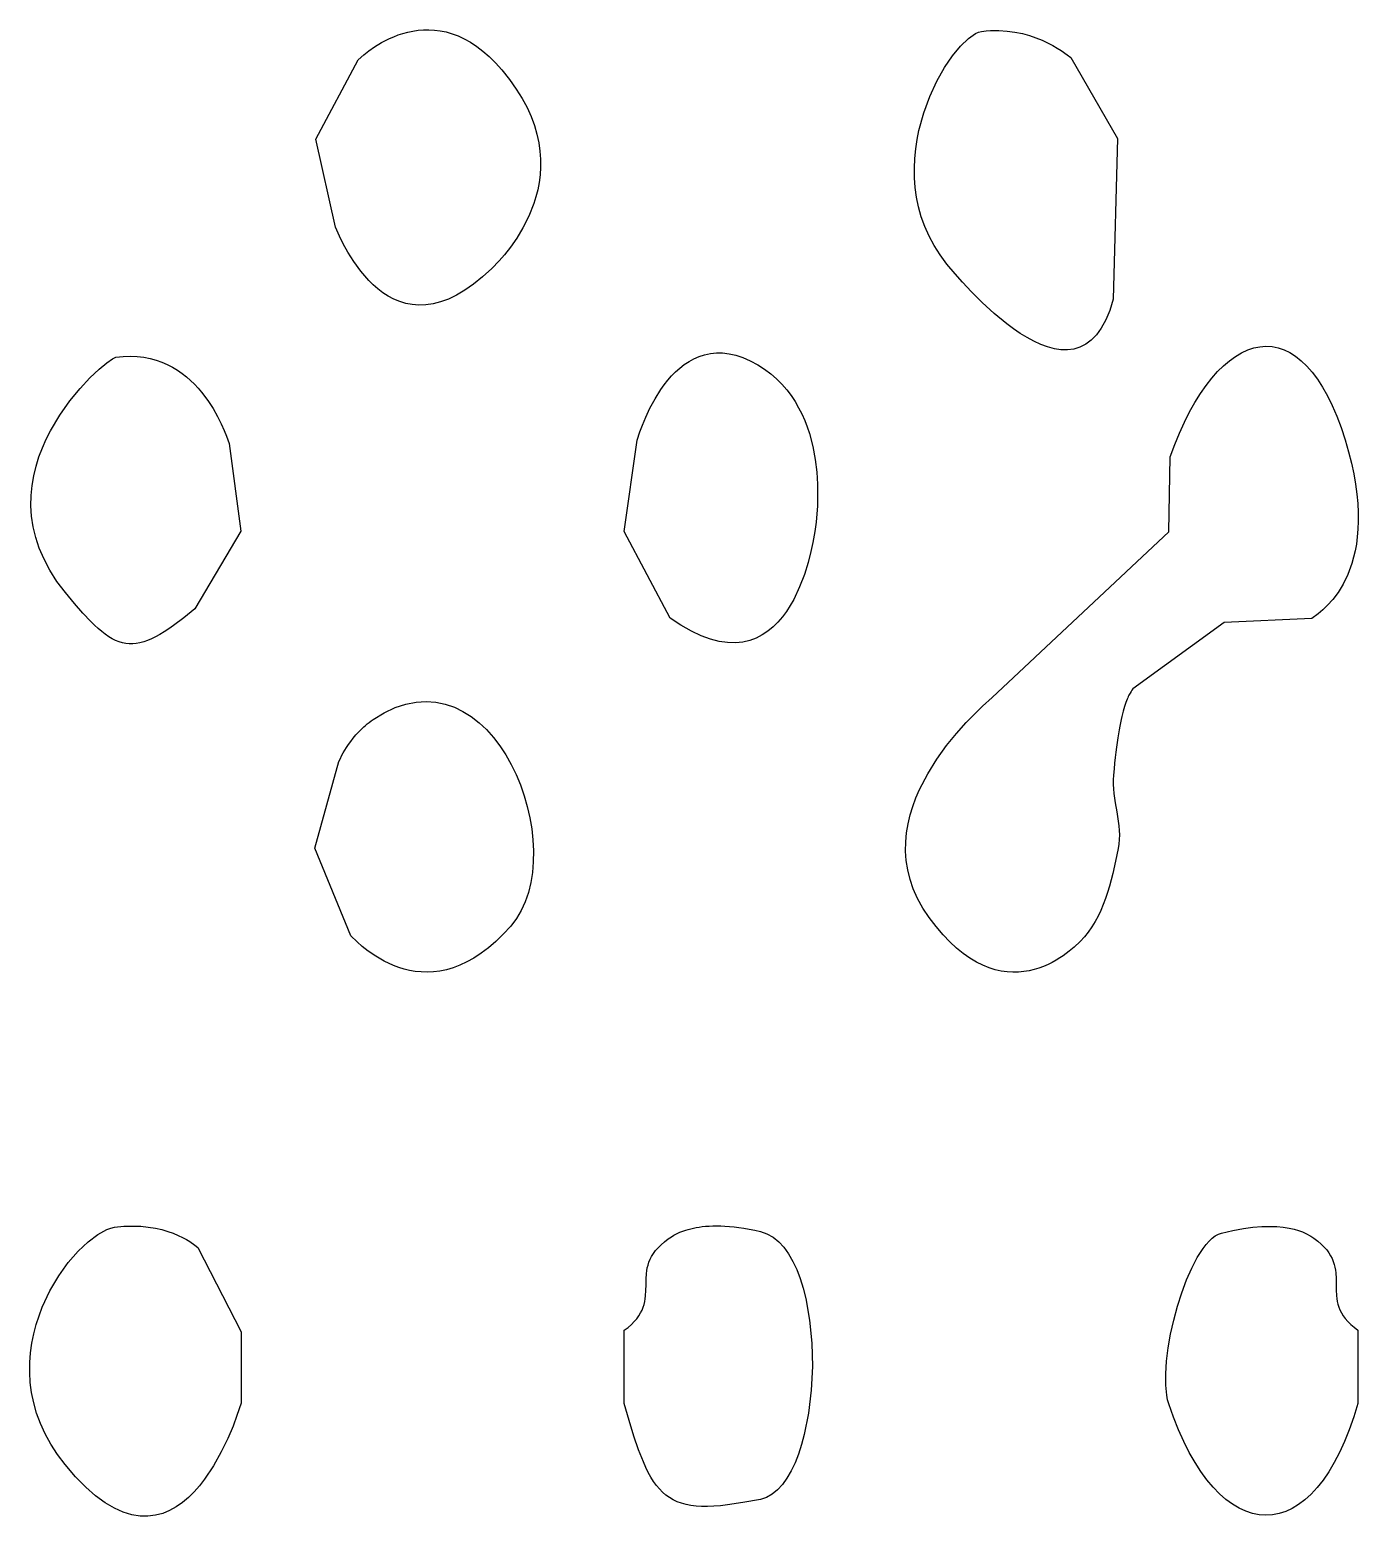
# Model space of a CAD drawing. Header units: millimetres. Extents: x 73 to 173, y -160 to -92.
# Drawn here: x 159.968 to 160.784, y -139.284 to -138.371 of the extents above; entities that cross this region are included whole.
import ezdxf

# ---------------------------------------------------------------- set-up
doc = ezdxf.new("R2010")
doc.units = ezdxf.units.MM
doc.layers.add('F.Silkscreen', color=41, linetype='CONTINUOUS', true_color=0xf2eda1)

msp = doc.modelspace()

# ---------------------------------------------------------------- linework, layer by layer
at = {"layer": 'F.Silkscreen', "linetype": 'CONTINUOUS'}
for p, q in [((160.193942, -138.373803), (160.196818, -138.372856)), ((160.196818, -138.372856), (160.19981, -138.372047)), ((160.19981, -138.372047), (160.20291, -138.371393)), ((160.20291, -138.371393), (160.206102, -138.370912)), ((160.206102, -138.370912), (160.20939, -138.370633)), ((160.20939, -138.370633), (160.212767, -138.370582)), ((160.212767, -138.370582), (160.216221, -138.37077)), ((160.216221, -138.37077), (160.219747, -138.37123)), ((160.219747, -138.37123), (160.223343, -138.37197)), ((160.223343, -138.37197), (160.226996, -138.373033)), ((160.226996, -138.373033), (160.230703, -138.374423)), ((160.5441, -138.375995), (160.548451, -138.372952)), ((160.548451, -138.372952), (160.550423, -138.372051)), ((160.550423, -138.372051), (160.552223, -138.371603)), ((160.552223, -138.371603), (160.554976, -138.371284)), ((160.554976, -138.371284), (160.557679, -138.371094)), ((160.557679, -138.371094), (160.560324, -138.371013)), ((160.560324, -138.371013), (160.562915, -138.371032)), ((160.562915, -138.371032), (160.567948, -138.37137)), ((160.567948, -138.37137), (160.572751, -138.372033)), ((160.572751, -138.372033), (160.57731, -138.372995)), ((160.57731, -138.372995), (160.581611, -138.374186)), ((160.1758, -138.383642), (160.179421, -138.381116)), ((160.179421, -138.381116), (160.183697, -138.37852)), ((160.183697, -138.37852), (160.186052, -138.377248)), ((160.186052, -138.377248), (160.188551, -138.376024)), ((160.188551, -138.376024), (160.191191, -138.374874)), ((160.191191, -138.374874), (160.193942, -138.373803)), ((160.230703, -138.374423), (160.234458, -138.376173)), ((160.234458, -138.376173), (160.238251, -138.378294)), ((160.238251, -138.378294), (160.242082, -138.380802)), ((160.242082, -138.380802), (160.245936, -138.383743)), ((160.534443, -138.386612), (160.539373, -138.380597)), ((160.539373, -138.380597), (160.5441, -138.375995)), ((160.581611, -138.374186), (160.585639, -138.37556)), ((160.585639, -138.37556), (160.589368, -138.377072)), ((160.589368, -138.377072), (160.592796, -138.378653)), ((160.592796, -138.378653), (160.595908, -138.380261)), ((160.595908, -138.380261), (160.598685, -138.381851)), ((160.598685, -138.381851), (160.60112, -138.383363)), ((160.143365, -138.437855), (160.169276, -138.389025)), ((160.169276, -138.389025), (160.172856, -138.385917)), ((160.172856, -138.385917), (160.1758, -138.383642)), ((160.245936, -138.383743), (160.249806, -138.387131)), ((160.249806, -138.387131), (160.253693, -138.390968)), ((160.253693, -138.390968), (160.257591, -138.395302)), ((160.529539, -138.39386), (160.534443, -138.386612)), ((160.60112, -138.383363), (160.604868, -138.385951)), ((160.604868, -138.385951), (160.607047, -138.387615)), ((160.607047, -138.387615), (160.635622, -138.437465)), ((160.257591, -138.395302), (160.262305, -138.40119)), ((160.52481, -138.402234), (160.529539, -138.39386)), ((160.262305, -138.40119), (160.266432, -138.407004)), ((160.266432, -138.407004), (160.269988, -138.412742)), ((160.520485, -138.411561), (160.52481, -138.402234)), ((160.269988, -138.412742), (160.273006, -138.418396)), ((160.273006, -138.418396), (160.275511, -138.423945)), ((160.516741, -138.421707), (160.520485, -138.411561)), ((160.275511, -138.423945), (160.27753, -138.429414)), ((160.513773, -138.43252), (160.516741, -138.421707)), ((160.27753, -138.429414), (160.279093, -138.434774)), ((160.279093, -138.434774), (160.280235, -138.440021)), ((160.512649, -138.438124), (160.513773, -138.43252)), ((160.635622, -138.437465), (160.63309, -138.53615)), ((160.155346, -138.491801), (160.143365, -138.437855)), ((160.280235, -138.440021), (160.280959, -138.445169)), ((160.280959, -138.445169), (160.281316, -138.45018)), ((160.511199, -138.449666), (160.511777, -138.443851)), ((160.511777, -138.443851), (160.512649, -138.438124)), ((160.281329, -138.455059), (160.281031, -138.459812)), ((160.281316, -138.45018), (160.281329, -138.455059)), ((160.510937, -138.45555), (160.511199, -138.449666)), ((160.511012, -138.461499), (160.510937, -138.45555)), ((160.280434, -138.464425), (160.279578, -138.46889)), ((160.281031, -138.459812), (160.280434, -138.464425)), ((160.511453, -138.467489), (160.511012, -138.461499)), ((160.278491, -138.473206), (160.2772, -138.477363)), ((160.279578, -138.46889), (160.278491, -138.473206)), ((160.512289, -138.473487), (160.511453, -138.467489)), ((160.51353, -138.479491), (160.512289, -138.473487)), ((160.2772, -138.477363), (160.274107, -138.485176)), ((160.515202, -138.485485), (160.51353, -138.479491)), ((160.157811, -138.497469), (160.155346, -138.491801)), ((160.270537, -138.492277), (160.2667, -138.498612)), ((160.274107, -138.485176), (160.270537, -138.492277)), ((160.517339, -138.491442), (160.515202, -138.485485)), ((160.519952, -138.497338), (160.517339, -138.491442)), ((160.160053, -138.502038), (160.157811, -138.497469)), ((160.2667, -138.498612), (160.262812, -138.504148)), ((160.52308, -138.503166), (160.519952, -138.497338)), ((160.162975, -138.507338), (160.160053, -138.502038)), ((160.166577, -138.513076), (160.162975, -138.507338)), ((160.259111, -138.508822), (160.255824, -138.512592)), ((160.262812, -138.504148), (160.259111, -138.508822)), ((160.526743, -138.508904), (160.52308, -138.503166)), ((160.530954, -138.514532), (160.526743, -138.508904)), ((160.170851, -138.518949), (160.166577, -138.513076)), ((160.175819, -138.524643), (160.170851, -138.518949)), ((160.251355, -138.517212), (160.245689, -138.522458)), ((160.255824, -138.512592), (160.251355, -138.517212)), ((160.535966, -138.520553), (160.530954, -138.514532)), ((160.178553, -138.527327), (160.175819, -138.524643)), ((160.181453, -138.529845), (160.178553, -138.527327)), ((160.240207, -138.526935), (160.234885, -138.530664)), ((160.245689, -138.522458), (160.240207, -138.526935)), ((160.540506, -138.525673), (160.535966, -138.520553)), ((160.546131, -138.53169), (160.540506, -138.525673)), ((160.184535, -138.532178), (160.181453, -138.529845)), ((160.187793, -138.534262), (160.184535, -138.532178)), ((160.191205, -138.536075), (160.187793, -138.534262)), ((160.194807, -138.537581), (160.191205, -138.536075)), ((160.198567, -138.538725), (160.194807, -138.537581)), ((160.219966, -138.537859), (160.215349, -138.539051)), ((160.224768, -138.536096), (160.219966, -138.537859)), ((160.229748, -138.533709), (160.224768, -138.536096)), ((160.234885, -138.530664), (160.229748, -138.533709)), ((160.552677, -138.538239), (160.546131, -138.53169)), ((160.63309, -138.53615), (160.63094, -138.543015)), ((160.202501, -138.539487), (160.198567, -138.538725)), ((160.206609, -138.539816), (160.202501, -138.539487)), ((160.210885, -138.539684), (160.206609, -138.539816)), ((160.215349, -138.539051), (160.210885, -138.539684)), ((160.559957, -138.544922), (160.552677, -138.538239)), ((160.567791, -138.551369), (160.559957, -138.544922)), ((160.63094, -138.543015), (160.628487, -138.548907)), ((160.571865, -138.554379), (160.567791, -138.551369)), ((160.575997, -138.5572), (160.571865, -138.554379)), ((160.625764, -138.553883), (160.622797, -138.558003)), ((160.628487, -138.548907), (160.625764, -138.553883)), ((160.580187, -138.559768), (160.575997, -138.5572)), ((160.584389, -138.562036), (160.580187, -138.559768)), ((160.5886, -138.563963), (160.584389, -138.562036)), ((160.592791, -138.565499), (160.5886, -138.563963)), ((160.616203, -138.563837), (160.612615, -138.56565)), ((160.619593, -138.561306), (160.616203, -138.563837)), ((160.622797, -138.558003), (160.619593, -138.561306)), ((160.719445, -138.566089), (160.723193, -138.565329)), ((160.723193, -138.565329), (160.726932, -138.565055)), ((160.726932, -138.565055), (160.730653, -138.56528)), ((160.730653, -138.56528), (160.734337, -138.565996)), ((160.014843, -138.575202), (160.018393, -138.572696)), ((160.018393, -138.572696), (160.020439, -138.57174)), ((160.020439, -138.57174), (160.025025, -138.571291)), ((160.025025, -138.571291), (160.029408, -138.571168)), ((160.029408, -138.571168), (160.033626, -138.571364)), ((160.033626, -138.571364), (160.037654, -138.571849)), ((160.037654, -138.571849), (160.041515, -138.572605)), ((160.041515, -138.572605), (160.045187, -138.573615)), ((160.045187, -138.573615), (160.048697, -138.574849)), ((160.369607, -138.576297), (160.37251, -138.574362)), ((160.37251, -138.574362), (160.37556, -138.57269)), ((160.37556, -138.57269), (160.378761, -138.571304)), ((160.378761, -138.571304), (160.382122, -138.570233)), ((160.382122, -138.570233), (160.385643, -138.569501)), ((160.385643, -138.569501), (160.389307, -138.569143)), ((160.389307, -138.569143), (160.393142, -138.569185)), ((160.393142, -138.569185), (160.39713, -138.569667)), ((160.39713, -138.569667), (160.401285, -138.570611)), ((160.401285, -138.570611), (160.405601, -138.572044)), ((160.405601, -138.572044), (160.410088, -138.574)), ((160.410088, -138.574), (160.414731, -138.576506)), ((160.596933, -138.566593), (160.592791, -138.565499)), ((160.601013, -138.56721), (160.596933, -138.566593)), ((160.604995, -138.567288), (160.601013, -138.56721)), ((160.608865, -138.566771), (160.604995, -138.567288)), ((160.612615, -138.56565), (160.608865, -138.566771)), ((160.700835, -138.577057), (160.704513, -138.57392)), ((160.704513, -138.57392), (160.708213, -138.571262)), ((160.708213, -138.571262), (160.71194, -138.569056)), ((160.71194, -138.569056), (160.715693, -138.567334)), ((160.715693, -138.567334), (160.719445, -138.566089)), ((160.734337, -138.565996), (160.738, -138.567217)), ((160.738, -138.567217), (160.741606, -138.568939)), ((160.741606, -138.568939), (160.745153, -138.571177)), ((160.745153, -138.571177), (160.748634, -138.573926)), ((160.748634, -138.573926), (160.752048, -138.577211)), ((160.004542, -138.584412), (160.010119, -138.579127)), ((160.010119, -138.579127), (160.014843, -138.575202)), ((160.048697, -138.574849), (160.052028, -138.57631)), ((160.052028, -138.57631), (160.055211, -138.577952)), ((160.055211, -138.577952), (160.058225, -138.579779)), ((160.058225, -138.579779), (160.061086, -138.581758)), ((160.061086, -138.581758), (160.063788, -138.583873)), ((160.35948, -138.585963), (160.361796, -138.583305)), ((160.361796, -138.583305), (160.364258, -138.580795)), ((160.364258, -138.580795), (160.366863, -138.57844)), ((160.366863, -138.57844), (160.369607, -138.576297)), ((160.414731, -138.576506), (160.418914, -138.579178)), ((160.418914, -138.579178), (160.422753, -138.582061)), ((160.422753, -138.582061), (160.426301, -138.58513)), ((160.693627, -138.584701), (160.69721, -138.580652)), ((160.69721, -138.580652), (160.700835, -138.577057)), ((160.752048, -138.577211), (160.75537, -138.58099)), ((160.75537, -138.58099), (160.758603, -138.585323)), ((159.992159, -138.598602), (159.998451, -138.590936)), ((159.998451, -138.590936), (160.004542, -138.584412)), ((160.063788, -138.583873), (160.066329, -138.586103)), ((160.066329, -138.586103), (160.068738, -138.588437)), ((160.068738, -138.588437), (160.070989, -138.590843)), ((160.070989, -138.590843), (160.073097, -138.593306)), ((160.351635, -138.597343), (160.355283, -138.591556)), ((160.355283, -138.591556), (160.35731, -138.588722)), ((160.35731, -138.588722), (160.35948, -138.585963)), ((160.426301, -138.58513), (160.429547, -138.588383)), ((160.429547, -138.588383), (160.432518, -138.591788)), ((160.432518, -138.591788), (160.435225, -138.595347)), ((160.686674, -138.594167), (160.690123, -138.589212)), ((160.690123, -138.589212), (160.693627, -138.584701)), ((160.758603, -138.585323), (160.761734, -138.590172)), ((160.761734, -138.590172), (160.764748, -138.595572)), ((159.985977, -138.607315), (159.992159, -138.598602)), ((160.073097, -138.593306), (160.076905, -138.598335)), ((160.076905, -138.598335), (160.08018, -138.603358)), ((160.348515, -138.603074), (160.351635, -138.597343)), ((160.435225, -138.595347), (160.437659, -138.599018)), ((160.437659, -138.599018), (160.439865, -138.602796)), ((160.680035, -138.605389), (160.683313, -138.599559)), ((160.683313, -138.599559), (160.686674, -138.594167)), ((160.764748, -138.595572), (160.767657, -138.601507)), ((160.767657, -138.601507), (160.770423, -138.607984)), ((159.980254, -138.616965), (159.985977, -138.607315)), ((160.08018, -138.603358), (160.082945, -138.60823)), ((160.082945, -138.60823), (160.085232, -138.612788)), ((160.343863, -138.613462), (160.345945, -138.608536)), ((160.345945, -138.608536), (160.348515, -138.603074)), ((160.439865, -138.602796), (160.441826, -138.606661)), ((160.441826, -138.606661), (160.443572, -138.610601)), ((160.443572, -138.610601), (160.44511, -138.614591)), ((160.676855, -138.611669), (160.680035, -138.605389)), ((160.770423, -138.607984), (160.773059, -138.615024)), ((159.977662, -138.622119), (159.980254, -138.616965)), ((160.085232, -138.612788), (160.087051, -138.61688)), ((160.087051, -138.61688), (160.088431, -138.620355)), ((160.340597, -138.622763), (160.34229, -138.61764)), ((160.34229, -138.61764), (160.343863, -138.613462)), ((160.44511, -138.614591), (160.446452, -138.618607)), ((160.446452, -138.618607), (160.448569, -138.626686)), ((160.670837, -138.625486), (160.673782, -138.618362)), ((160.673782, -138.618362), (160.676855, -138.611669)), ((160.773059, -138.615024), (160.775542, -138.622612)), ((159.97321, -138.632999), (159.975306, -138.627469)), ((159.975306, -138.627469), (159.977662, -138.622119)), ((160.088431, -138.620355), (160.090009, -138.624807)), ((160.090009, -138.624807), (160.097221, -138.678657)), ((160.332749, -138.678792), (160.340597, -138.622763)), ((160.448569, -138.626686), (160.450047, -138.634682)), ((160.667998, -138.633034), (160.670837, -138.625486)), ((160.775542, -138.622612), (160.777639, -138.629886)), ((159.971437, -138.638717), (159.97321, -138.632999)), ((160.450047, -138.634682), (160.450969, -138.64247)), ((160.667271, -138.679183), (160.667998, -138.633034)), ((160.777639, -138.629886), (160.779388, -138.636852)), ((160.779388, -138.636852), (160.780814, -138.643517)), ((159.968996, -138.650622), (159.970024, -138.6446)), ((159.970024, -138.6446), (159.971437, -138.638717)), ((160.450969, -138.64247), (160.451434, -138.64989)), ((160.780814, -138.643517), (160.78193, -138.649877)), ((159.968413, -138.656782), (159.968996, -138.650622)), ((160.451434, -138.64989), (160.451518, -138.656804)), ((160.78193, -138.649877), (160.782744, -138.655945)), ((160.782744, -138.655945), (160.783285, -138.661733)), ((159.968299, -138.663069), (159.968413, -138.656782)), ((159.968708, -138.669466), (159.968299, -138.663069)), ((160.451343, -138.663076), (160.450544, -138.673106)), ((160.451518, -138.656804), (160.451343, -138.663076)), ((160.783285, -138.661733), (160.783572, -138.66725)), ((159.969673, -138.675969), (159.968708, -138.669466)), ((160.450544, -138.673106), (160.449792, -138.678845)), ((160.783611, -138.672483), (160.783425, -138.677459)), ((160.783572, -138.66725), (160.783611, -138.672483)), ((159.971235, -138.682558), (159.969673, -138.675969)), ((159.973432, -138.689212), (159.971235, -138.682558)), ((160.097221, -138.678657), (160.068932, -138.72637)), ((160.360889, -138.732105), (160.332749, -138.678792)), ((160.449792, -138.678845), (160.448627, -138.68562)), ((160.558798, -138.780944), (160.667271, -138.679183)), ((160.783021, -138.682168), (160.78243, -138.686621)), ((160.783425, -138.677459), (160.783021, -138.682168)), ((159.976312, -138.695956), (159.973432, -138.689212)), ((160.447422, -138.691259), (160.445701, -138.697919)), ((160.448627, -138.68562), (160.447422, -138.691259)), ((160.781658, -138.690827), (160.779666, -138.698523)), ((160.78243, -138.686621), (160.781658, -138.690827)), ((159.979906, -138.702724), (159.976312, -138.695956)), ((160.445701, -138.697919), (160.443405, -138.705274)), ((160.779666, -138.698523), (160.777164, -138.705296)), ((159.984274, -138.709542), (159.979906, -138.702724)), ((159.98943, -138.716381), (159.984274, -138.709542)), ((160.443405, -138.705274), (160.440465, -138.71297)), ((160.774289, -138.711198), (160.771181, -138.716302)), ((160.777164, -138.705296), (160.774289, -138.711198)), ((159.995022, -138.723132), (159.98943, -138.716381)), ((160.436816, -138.720659), (160.434698, -138.724389)), ((160.440465, -138.71297), (160.436816, -138.720659)), ((160.767958, -138.720603), (160.764771, -138.724191)), ((160.771181, -138.716302), (160.767958, -138.720603)), ((160.000203, -138.729082), (159.995022, -138.723132)), ((160.005034, -138.734215), (160.000203, -138.729082)), ((160.068932, -138.72637), (160.062118, -138.731944)), ((160.432382, -138.727979), (160.429856, -138.731404)), ((160.434698, -138.724389), (160.432382, -138.727979)), ((160.759049, -138.729394), (160.755047, -138.732308)), ((160.761766, -138.727099), (160.759049, -138.729394)), ((160.764771, -138.724191), (160.761766, -138.727099)), ((160.00735, -138.736484), (160.005034, -138.734215)), ((160.00961, -138.738542), (160.00735, -138.736484)), ((160.011813, -138.740393), (160.00961, -138.738542)), ((160.052947, -138.738741), (160.05014, -138.74059)), ((160.055873, -138.73668), (160.052947, -138.738741)), ((160.062118, -138.731944), (160.055873, -138.73668)), ((160.36759, -138.736531), (160.360889, -138.732105)), ((160.373967, -138.740137), (160.36759, -138.736531)), ((160.424135, -138.737551), (160.420927, -138.740188)), ((160.427105, -138.734613), (160.424135, -138.737551)), ((160.429856, -138.731404), (160.427105, -138.734613)), ((160.701199, -138.73469), (160.645118, -138.775632)), ((160.755047, -138.732308), (160.701199, -138.73469)), ((160.013977, -138.742048), (160.011813, -138.740393)), ((160.016104, -138.743497), (160.013977, -138.742048)), ((160.018216, -138.744745), (160.016104, -138.743497)), ((160.020297, -138.745785), (160.018216, -138.744745)), ((160.022389, -138.746625), (160.020297, -138.745785)), ((160.024473, -138.747254), (160.022389, -138.746625)), ((160.026575, -138.747682), (160.024473, -138.747254)), ((160.028694, -138.747902), (160.026575, -138.747682)), ((160.030848, -138.747913), (160.028694, -138.747902)), ((160.033021, -138.74773), (160.030848, -138.747913)), ((160.035257, -138.747323), (160.033021, -138.74773)), ((160.037547, -138.746717), (160.035257, -138.747323)), ((160.039898, -138.745912), (160.037547, -138.746717)), ((160.042323, -138.74489), (160.039898, -138.745912)), ((160.044835, -138.743665), (160.042323, -138.74489)), ((160.047441, -138.742226), (160.044835, -138.743665)), ((160.05014, -138.74059), (160.047441, -138.742226)), ((160.380001, -138.742947), (160.373967, -138.740137)), ((160.385712, -138.745029), (160.380001, -138.742947)), ((160.391117, -138.74641), (160.385712, -138.745029)), ((160.396225, -138.747136), (160.391117, -138.74641)), ((160.401029, -138.747249), (160.396225, -138.747136)), ((160.405544, -138.74679), (160.401029, -138.747249)), ((160.409791, -138.745821), (160.405544, -138.74679)), ((160.413759, -138.744366), (160.409791, -138.745821)), ((160.417468, -138.74247), (160.413759, -138.744366)), ((160.420927, -138.740188), (160.417468, -138.74247)), ((160.198553, -138.784937), (160.20491, -138.783693)), ((160.20491, -138.783693), (160.211074, -138.783301)), ((160.211074, -138.783301), (160.217051, -138.783719)), ((160.217051, -138.783719), (160.222819, -138.784906)), ((160.55282, -138.786267), (160.558798, -138.780944)), ((160.640854, -138.783968), (160.640455, -138.785123)), ((160.641246, -138.782912), (160.640854, -138.783968)), ((160.641625, -138.781931), (160.641246, -138.782912)), ((160.642002, -138.78105), (160.641625, -138.781931)), ((160.642363, -138.780243), (160.642002, -138.78105)), ((160.642726, -138.779515), (160.642363, -138.780243)), ((160.64341, -138.778238), (160.642726, -138.779515)), ((160.644028, -138.777193), (160.64341, -138.778238)), ((160.644604, -138.776341), (160.644028, -138.777193)), ((160.645118, -138.775632), (160.644604, -138.776341)), ((160.178522, -138.794369), (160.185347, -138.79024)), ((160.185347, -138.79024), (160.192033, -138.787116)), ((160.192033, -138.787116), (160.198553, -138.784937)), ((160.222819, -138.784906), (160.228365, -138.786812)), ((160.228365, -138.786812), (160.233683, -138.789394)), ((160.233683, -138.789394), (160.23875, -138.792586)), ((160.23875, -138.792586), (160.243565, -138.796346)), ((160.542737, -138.796326), (160.55282, -138.786267)), ((160.638409, -138.79254), (160.638003, -138.794382)), ((160.638823, -138.790813), (160.638409, -138.79254)), ((160.639239, -138.789218), (160.638823, -138.790813)), ((160.639651, -138.787748), (160.639239, -138.789218)), ((160.640061, -138.786385), (160.639651, -138.787748)), ((160.640455, -138.785123), (160.640061, -138.786385)), ((160.167887, -138.803891), (160.169703, -138.801895)), ((160.169703, -138.801895), (160.170668, -138.800907)), ((160.170668, -138.800907), (160.171668, -138.799925)), ((160.171668, -138.799925), (160.172707, -138.798953)), ((160.172707, -138.798953), (160.173791, -138.797998)), ((160.173791, -138.797998), (160.174913, -138.797056)), ((160.174913, -138.797056), (160.176075, -138.796138)), ((160.176075, -138.796138), (160.177282, -138.795245)), ((160.177282, -138.795245), (160.178522, -138.794369)), ((160.243565, -138.796346), (160.248104, -138.800628)), ((160.248104, -138.800628), (160.252356, -138.805391)), ((160.536847, -138.802902), (160.542737, -138.796326)), ((160.636752, -138.800761), (160.636343, -138.803174)), ((160.637167, -138.798492), (160.636752, -138.800761)), ((160.63758, -138.796371), (160.637167, -138.798492)), ((160.638003, -138.794382), (160.63758, -138.796371)), ((160.161079, -138.813311), (160.162152, -138.811588)), ((160.162152, -138.811588), (160.163373, -138.809752)), ((160.163373, -138.809752), (160.16473, -138.807843)), ((160.16473, -138.807843), (160.166232, -138.805882)), ((160.166232, -138.805882), (160.167887, -138.803891)), ((160.252356, -138.805391), (160.25632, -138.810579)), ((160.25632, -138.810579), (160.259981, -138.816138)), ((160.524768, -138.818723), (160.530769, -138.810399)), ((160.530769, -138.810399), (160.536847, -138.802902)), ((160.635124, -138.811382), (160.634733, -138.814456)), ((160.635531, -138.808483), (160.635124, -138.811382)), ((160.635935, -138.805744), (160.635531, -138.808483)), ((160.636343, -138.803174), (160.635935, -138.805744)), ((160.14269, -138.873532), (160.157485, -138.820124)), ((160.157485, -138.820124), (160.158169, -138.818699)), ((160.158169, -138.818699), (160.159355, -138.81636)), ((160.159355, -138.81636), (160.160142, -138.814908)), ((160.160142, -138.814908), (160.161079, -138.813311)), ((160.259981, -138.816138), (160.263312, -138.822037)), ((160.519125, -138.827772), (160.524768, -138.818723)), ((160.634351, -138.817712), (160.63397, -138.821155)), ((160.634733, -138.814456), (160.634351, -138.817712)), ((160.263312, -138.822037), (160.266315, -138.828209)), ((160.266315, -138.828209), (160.268969, -138.834602)), ((160.514119, -138.837479), (160.519125, -138.827772)), ((160.633241, -138.828597), (160.633081, -138.831414)), ((160.633601, -138.824777), (160.633241, -138.828597)), ((160.63397, -138.821155), (160.633601, -138.824777)), ((160.268969, -138.834602), (160.271277, -138.841191)), ((160.511932, -138.842552), (160.514119, -138.837479)), ((160.633081, -138.831414), (160.633095, -138.834234)), ((160.633095, -138.834234), (160.633254, -138.837061)), ((160.633254, -138.837061), (160.633535, -138.839888)), ((160.271277, -138.841191), (160.273199, -138.847911)), ((160.273199, -138.847911), (160.274751, -138.854719)), ((160.508404, -138.853066), (160.510032, -138.847749)), ((160.510032, -138.847749), (160.511932, -138.842552)), ((160.633535, -138.839888), (160.633901, -138.842716)), ((160.633901, -138.842716), (160.634351, -138.845548)), ((160.634351, -138.845548), (160.635306, -138.851216)), ((160.274751, -138.854719), (160.275904, -138.86155)), ((160.507121, -138.858494), (160.508404, -138.853066)), ((160.635306, -138.851216), (160.636181, -138.856867)), ((160.636181, -138.856867), (160.636521, -138.859687)), ((160.275904, -138.86155), (160.276651, -138.868386)), ((160.505678, -138.869601), (160.506198, -138.864005)), ((160.506198, -138.864005), (160.507121, -138.858494)), ((160.636521, -138.859687), (160.636764, -138.862503)), ((160.636764, -138.862503), (160.636879, -138.865305)), ((160.636879, -138.865305), (160.636834, -138.868112)), ((160.164839, -138.927382), (160.14269, -138.873532)), ((160.276651, -138.868386), (160.276978, -138.875155)), ((160.276978, -138.875155), (160.276877, -138.881811)), ((160.50559, -138.875282), (160.505678, -138.869601)), ((160.505982, -138.881019), (160.50559, -138.875282)), ((160.63616, -138.873676), (160.634591, -138.881346)), ((160.636595, -138.8709), (160.63616, -138.873676)), ((160.636834, -138.868112), (160.636595, -138.8709)), ((160.276877, -138.881811), (160.276317, -138.888317)), ((160.506873, -138.886799), (160.505982, -138.881019)), ((160.634591, -138.881346), (160.632835, -138.889079)), ((160.276317, -138.888317), (160.275318, -138.894608)), ((160.508294, -138.892633), (160.506873, -138.886799)), ((160.510298, -138.898499), (160.508294, -138.892633)), ((160.631877, -138.892952), (160.63081, -138.896791)), ((160.632835, -138.889079), (160.631877, -138.892952)), ((160.273837, -138.900653), (160.271883, -138.906395)), ((160.275318, -138.894608), (160.273837, -138.900653)), ((160.512912, -138.904368), (160.510298, -138.898499)), ((160.629658, -138.900603), (160.628394, -138.904359)), ((160.63081, -138.896791), (160.629658, -138.900603)), ((160.269424, -138.911766), (160.266471, -138.916759)), ((160.271883, -138.906395), (160.269424, -138.911766)), ((160.516158, -138.910256), (160.512912, -138.904368)), ((160.520098, -138.916134), (160.516158, -138.910256)), ((160.625479, -138.911665), (160.623813, -138.915183)), ((160.627004, -138.908051), (160.625479, -138.911665)), ((160.628394, -138.904359), (160.627004, -138.908051)), ((160.262991, -138.921291), (160.258376, -138.926307)), ((160.266471, -138.916759), (160.262991, -138.921291)), ((160.524329, -138.921653), (160.520098, -138.916134)), ((160.621979, -138.918584), (160.619963, -138.921871)), ((160.623813, -138.915183), (160.621979, -138.918584)), ((160.168598, -138.931077), (160.164839, -138.927382)), ((160.258376, -138.926307), (160.253814, -138.930757)), ((160.528545, -138.926597), (160.524329, -138.921653)), ((160.532729, -138.930976), (160.528545, -138.926597)), ((160.615369, -138.92802), (160.612738, -138.930839)), ((160.617765, -138.925015), (160.615369, -138.92802)), ((160.619963, -138.921871), (160.617765, -138.925015)), ((160.171691, -138.933778), (160.168598, -138.931077)), ((160.17553, -138.936795), (160.171691, -138.933778)), ((160.180079, -138.939897), (160.17553, -138.936795)), ((160.24482, -138.938046), (160.24041, -138.940938)), ((160.249295, -138.934663), (160.24482, -138.938046)), ((160.253814, -138.930757), (160.249295, -138.934663)), ((160.536869, -138.934819), (160.532729, -138.930976)), ((160.540971, -138.938156), (160.536869, -138.934819)), ((160.545018, -138.941016), (160.540971, -138.938156)), ((160.602404, -138.939512), (160.600294, -138.940912)), ((160.6061, -138.936774), (160.602404, -138.939512)), ((160.609094, -138.934279), (160.6061, -138.936774)), ((160.612738, -138.930839), (160.609094, -138.934279)), ((160.185274, -138.942885), (160.180079, -138.939897)), ((160.191078, -138.94556), (160.185274, -138.942885)), ((160.1942, -138.946707), (160.191078, -138.94556)), ((160.197448, -138.947707), (160.1942, -138.946707)), ((160.200831, -138.948522), (160.197448, -138.947707)), ((160.204326, -138.949123), (160.200831, -138.948522)), ((160.219448, -138.948945), (160.215515, -138.949429)), ((160.223477, -138.948121), (160.219448, -138.948945)), ((160.227596, -138.946932), (160.223477, -138.948121)), ((160.231789, -138.945359), (160.227596, -138.946932)), ((160.236063, -138.943376), (160.231789, -138.945359)), ((160.24041, -138.940938), (160.236063, -138.943376)), ((160.549017, -138.943419), (160.545018, -138.941016)), ((160.552941, -138.945385), (160.549017, -138.943419)), ((160.556808, -138.946953), (160.552941, -138.945385)), ((160.560601, -138.948143), (160.556808, -138.946953)), ((160.564306, -138.948974), (160.560601, -138.948143)), ((160.567923, -138.949484), (160.564306, -138.948974)), ((160.581427, -138.948773), (160.578211, -138.949305)), ((160.584521, -138.948037), (160.581427, -138.948773)), ((160.587495, -138.947127), (160.584521, -138.948037)), ((160.590338, -138.946074), (160.587495, -138.947127)), ((160.593049, -138.944902), (160.590338, -138.946074)), ((160.595617, -138.943628), (160.593049, -138.944902)), ((160.59803, -138.942287), (160.595617, -138.943628)), ((160.600294, -138.940912), (160.59803, -138.942287)), ((160.207949, -138.949494), (160.204326, -138.949123)), ((160.21168, -138.949612), (160.207949, -138.949494)), ((160.215515, -138.949429), (160.21168, -138.949612)), ((160.571459, -138.949697), (160.567923, -138.949484)), ((160.574881, -138.949632), (160.571459, -138.949697)), ((160.578211, -138.949305), (160.574881, -138.949632)), ((160.003382, -139.115222), (160.009313, -139.110747)), ((160.009313, -139.110747), (160.014831, -139.107752)), ((160.014831, -139.107752), (160.017367, -139.106841)), ((160.017367, -139.106841), (160.019714, -139.106345)), ((160.019714, -139.106345), (160.025389, -139.105796)), ((160.025389, -139.105796), (160.030733, -139.105624)), ((160.030733, -139.105624), (160.035731, -139.105783)), ((160.035731, -139.105783), (160.040398, -139.106237)), ((160.040398, -139.106237), (160.044729, -139.106934)), ((160.044729, -139.106934), (160.048727, -139.107822)), ((160.048727, -139.107822), (160.052395, -139.108898)), ((160.052395, -139.108898), (160.055725, -139.110076)), ((160.055725, -139.110076), (160.058742, -139.111339)), ((160.058742, -139.111339), (160.061417, -139.112635)), ((160.061417, -139.112635), (160.063773, -139.113929)), ((160.359774, -139.113504), (160.361694, -139.112177)), ((160.361694, -139.112177), (160.363095, -139.111322)), ((160.363095, -139.111322), (160.364814, -139.110402)), ((160.364814, -139.110402), (160.36685, -139.109464)), ((160.36685, -139.109464), (160.368015, -139.108998)), ((160.368015, -139.108998), (160.369258, -139.108533)), ((160.369258, -139.108533), (160.370589, -139.108079)), ((160.370589, -139.108079), (160.372024, -139.107656)), ((160.372024, -139.107656), (160.37355, -139.107255)), ((160.37355, -139.107255), (160.375173, -139.106872)), ((160.375173, -139.106872), (160.3769, -139.106534)), ((160.3769, -139.106534), (160.378735, -139.106237)), ((160.378735, -139.106237), (160.380658, -139.105977)), ((160.380658, -139.105977), (160.3827, -139.105765)), ((160.3827, -139.105765), (160.384858, -139.105615)), ((160.384858, -139.105615), (160.387114, -139.105515)), ((160.387114, -139.105515), (160.389489, -139.10549)), ((160.389489, -139.10549), (160.391973, -139.105528)), ((160.391973, -139.105528), (160.39459, -139.10564)), ((160.39459, -139.10564), (160.397322, -139.105835)), ((160.397322, -139.105835), (160.40017, -139.106121)), ((160.40017, -139.106121), (160.403146, -139.106488)), ((160.403146, -139.106488), (160.406257, -139.106956)), ((160.406257, -139.106956), (160.409488, -139.107515)), ((160.409488, -139.107515), (160.412848, -139.108191)), ((160.412848, -139.108191), (160.416347, -139.10897)), ((160.416347, -139.10897), (160.420372, -139.11034)), ((160.420372, -139.11034), (160.424124, -139.112443)), ((160.424124, -139.112443), (160.427589, -139.115249)), ((160.692001, -139.114828), (160.693882, -139.113069)), ((160.693882, -139.113069), (160.695779, -139.111631)), ((160.695779, -139.111631), (160.697682, -139.11057)), ((160.697682, -139.11057), (160.699596, -139.109899)), ((160.699596, -139.109899), (160.706582, -139.108327)), ((160.706582, -139.108327), (160.713022, -139.107169)), ((160.713022, -139.107169), (160.718918, -139.106409)), ((160.718918, -139.106409), (160.724311, -139.105982)), ((160.724311, -139.105982), (160.729197, -139.10586)), ((160.729197, -139.10586), (160.733614, -139.105994)), ((160.733614, -139.105994), (160.737575, -139.106359)), ((160.737575, -139.106359), (160.741113, -139.106904)), ((160.741113, -139.106904), (160.744239, -139.107597)), ((160.744239, -139.107597), (160.746963, -139.108373)), ((160.746963, -139.108373), (160.749335, -139.109234)), ((160.749335, -139.109234), (160.751351, -139.110114)), ((160.751351, -139.110114), (160.754403, -139.111782)), ((160.754403, -139.111782), (160.756313, -139.113071)), ((160.756313, -139.113071), (160.758716, -139.114885)), ((159.991178, -139.128104), (159.997271, -139.121046)), ((159.997271, -139.121046), (160.003382, -139.115222)), ((160.063773, -139.113929), (160.065818, -139.115174)), ((160.065818, -139.115174), (160.068932, -139.117343)), ((160.068932, -139.117343), (160.070778, -139.118808)), ((160.070778, -139.118808), (160.097455, -139.170562)), ((160.349538, -139.124303), (160.350639, -139.122527)), ((160.350639, -139.122527), (160.351955, -139.120742)), ((160.351955, -139.120742), (160.353515, -139.118953)), ((160.353515, -139.118953), (160.355314, -139.117146)), ((160.355314, -139.117146), (160.357395, -139.115329)), ((160.357395, -139.115329), (160.359774, -139.113504)), ((160.427589, -139.115249), (160.43078, -139.118689)), ((160.43078, -139.118689), (160.433698, -139.122727)), ((160.684752, -139.124915), (160.688316, -139.119319)), ((160.688316, -139.119319), (160.690145, -139.116916)), ((160.690145, -139.116916), (160.692001, -139.114828)), ((160.758716, -139.114885), (160.760815, -139.116692)), ((160.760815, -139.116692), (160.762648, -139.1185)), ((160.762648, -139.1185), (160.764213, -139.120294)), ((160.764213, -139.120294), (160.765537, -139.122078)), ((160.765537, -139.122078), (160.766644, -139.123863)), ((159.985335, -139.136274), (159.991178, -139.128104)), ((160.346585, -139.133062), (160.346898, -139.131318)), ((160.346898, -139.131318), (160.34734, -139.129579)), ((160.34734, -139.129579), (160.347905, -139.127823)), ((160.347905, -139.127823), (160.348641, -139.126068)), ((160.348641, -139.126068), (160.349538, -139.124303)), ((160.433698, -139.122727), (160.436345, -139.127307)), ((160.436345, -139.127307), (160.438723, -139.132383)), ((160.678159, -139.138742), (160.681351, -139.131448)), ((160.681351, -139.131448), (160.684752, -139.124915)), ((160.766644, -139.123863), (160.767545, -139.125632)), ((160.767545, -139.125632), (160.768274, -139.127412)), ((160.768274, -139.127412), (160.768842, -139.12917)), ((160.768842, -139.12917), (160.769258, -139.13093)), ((160.769258, -139.13093), (160.769562, -139.13269)), ((159.979967, -139.14542), (159.985335, -139.136274)), ((160.346103, -139.141705), (160.346147, -139.138251)), ((160.346147, -139.138251), (160.346365, -139.134795)), ((160.346365, -139.134795), (160.346585, -139.133062)), ((160.438723, -139.132383), (160.440826, -139.137903)), ((160.440826, -139.137903), (160.442671, -139.143817)), ((160.675236, -139.146624), (160.678159, -139.138742)), ((160.769562, -139.13269), (160.769767, -139.134442)), ((160.769767, -139.134442), (160.769965, -139.137935)), ((160.769965, -139.137935), (160.76998, -139.141425)), ((159.975283, -139.15545), (159.979967, -139.14542)), ((160.345638, -139.150325), (160.345842, -139.148597)), ((160.345842, -139.148597), (160.346037, -139.145144)), ((160.346037, -139.145144), (160.346103, -139.141705)), ((160.442671, -139.143817), (160.44425, -139.150063)), ((160.672592, -139.154919), (160.675236, -139.146624)), ((160.76998, -139.141425), (160.769997, -139.144907)), ((160.769997, -139.144907), (160.770178, -139.1484)), ((160.770178, -139.1484), (160.77037, -139.150143)), ((159.97328, -139.160741), (159.975283, -139.15545)), ((160.341687, -139.160777), (160.342763, -139.159021)), ((160.342763, -139.159021), (160.343645, -139.157263)), ((160.343645, -139.157263), (160.344353, -139.155533)), ((160.344353, -139.155533), (160.344915, -139.153786)), ((160.344915, -139.153786), (160.345327, -139.152063)), ((160.345327, -139.152063), (160.345638, -139.150325)), ((160.44425, -139.150063), (160.446626, -139.163403)), ((160.670292, -139.163436), (160.672592, -139.154919)), ((160.77037, -139.150143), (160.770666, -139.151888)), ((160.770666, -139.151888), (160.77108, -139.153647)), ((160.77108, -139.153647), (160.771633, -139.155403)), ((160.771633, -139.155403), (160.77235, -139.157163)), ((160.77235, -139.157163), (160.773235, -139.15892)), ((160.773235, -139.15892), (160.774318, -139.160691)), ((159.970052, -139.17183), (159.971523, -139.166203)), ((159.971523, -139.166203), (159.97328, -139.160741)), ((160.332705, -139.169683), (160.335042, -139.167889)), ((160.335042, -139.167889), (160.337091, -139.166084)), ((160.337091, -139.166084), (160.338872, -139.16431)), ((160.338872, -139.16431), (160.340394, -139.162537)), ((160.340394, -139.162537), (160.341687, -139.160777)), ((160.446626, -139.163403), (160.447966, -139.17751)), ((160.668372, -139.172026), (160.670292, -139.163436)), ((160.774318, -139.160691), (160.775626, -139.162472)), ((160.775626, -139.162472), (160.777168, -139.164252)), ((160.777168, -139.164252), (160.778975, -139.166037)), ((160.778975, -139.166037), (160.781046, -139.167833)), ((160.781046, -139.167833), (160.783435, -139.169639)), ((159.968886, -139.177595), (159.970052, -139.17183)), ((160.097455, -139.170562), (160.09741, -139.214421)), ((160.332657, -139.214568), (160.332705, -139.169683)), ((160.666871, -139.180486), (160.668372, -139.172026)), ((160.783435, -139.169639), (160.783381, -139.214568)), ((159.967613, -139.18948), (159.968069, -139.183483)), ((159.968069, -139.183483), (159.968886, -139.177595)), ((160.447966, -139.17751), (160.448298, -139.192002)), ((160.665833, -139.188656), (160.666871, -139.180486)), ((159.967551, -139.19557), (159.967613, -139.18948)), ((159.967913, -139.201748), (159.967551, -139.19557)), ((160.448298, -139.192002), (160.447628, -139.206471)), ((160.665313, -139.196359), (160.665833, -139.188656)), ((159.968722, -139.207979), (159.967913, -139.201748)), ((160.665328, -139.203405), (160.665313, -139.196359)), ((160.665935, -139.209628), (160.665328, -139.203405)), ((159.970004, -139.214262), (159.968722, -139.207979)), ((160.447628, -139.206471), (160.445975, -139.220512)), ((160.66647, -139.212383), (160.665935, -139.209628)), ((160.667174, -139.214861), (160.66647, -139.212383)), ((159.971792, -139.220585), (159.970004, -139.214262)), ((159.974123, -139.226922), (159.971792, -139.220585)), ((160.094856, -139.222102), (160.092424, -139.228549)), ((160.09741, -139.214421), (160.094856, -139.222102)), ((160.335758, -139.22514), (160.332657, -139.214568)), ((160.445975, -139.220512), (160.443354, -139.233732)), ((160.670122, -139.22313), (160.667174, -139.214861)), ((160.780814, -139.222933), (160.778061, -139.230748)), ((160.783381, -139.214568), (160.780814, -139.222933)), ((159.977, -139.233267), (159.974123, -139.226922)), ((160.092424, -139.228549), (160.089211, -139.236137)), ((160.338702, -139.234621), (160.335758, -139.22514)), ((160.673219, -139.230863), (160.670122, -139.22313)), ((160.67646, -139.238066), (160.673219, -139.230863)), ((160.778061, -139.230748), (160.775129, -139.238024)), ((159.980467, -139.239597), (159.977, -139.233267)), ((159.984555, -139.2459), (159.980467, -139.239597)), ((160.089211, -139.236137), (160.085223, -139.24442)), ((160.341575, -139.243079), (160.338702, -139.234621)), ((160.441691, -139.239913), (160.439785, -139.245737)), ((160.443354, -139.233732), (160.441691, -139.239913)), ((160.679843, -139.244742), (160.67646, -139.238066)), ((160.775129, -139.238024), (160.772052, -139.244745)), ((159.989285, -139.252157), (159.984555, -139.2459)), ((160.085223, -139.24442), (160.08044, -139.252938)), ((160.344491, -139.250527), (160.341575, -139.243079)), ((160.439785, -139.245737), (160.437653, -139.25115)), ((160.68335, -139.250886), (160.679843, -139.244742)), ((160.772052, -139.244745), (160.768824, -139.250938)), ((159.995733, -139.259658), (159.989285, -139.252157)), ((160.08044, -139.252938), (160.074884, -139.26124)), ((160.345982, -139.253882), (160.344491, -139.250527)), ((160.347519, -139.257002), (160.345982, -139.253882)), ((160.349122, -139.259878), (160.347519, -139.257002)), ((160.435287, -139.256108), (160.432697, -139.260571)), ((160.437653, -139.25115), (160.435287, -139.256108)), ((160.686968, -139.256494), (160.68335, -139.250886)), ((160.690679, -139.261579), (160.686968, -139.256494)), ((160.765459, -139.256579), (160.761964, -139.261679)), ((160.768824, -139.250938), (160.765459, -139.256579)), ((160.001979, -139.266032), (159.995733, -139.259658)), ((160.008029, -139.271336), (160.001979, -139.266032)), ((160.071813, -139.265179), (160.06854, -139.268897)), ((160.074884, -139.26124), (160.071813, -139.265179)), ((160.350772, -139.262537), (160.349122, -139.259878)), ((160.352517, -139.264962), (160.350772, -139.262537)), ((160.354356, -139.267168), (160.352517, -139.264962)), ((160.356277, -139.269151), (160.354356, -139.267168)), ((160.42682, -139.267772), (160.423555, -139.270407)), ((160.429878, -139.264465), (160.42682, -139.267772)), ((160.432697, -139.260571), (160.429878, -139.264465)), ((160.694493, -139.26613), (160.690679, -139.261579)), ((160.698378, -139.270157), (160.694493, -139.26613)), ((160.758364, -139.266246), (160.754656, -139.270274)), ((160.761964, -139.261679), (160.758364, -139.266246)), ((160.013876, -139.275634), (160.008029, -139.271336)), ((160.01953, -139.278982), (160.013876, -139.275634)), ((160.061402, -139.275429), (160.057547, -139.278134)), ((160.065066, -139.272324), (160.061402, -139.275429)), ((160.06854, -139.268897), (160.065066, -139.272324)), ((160.358326, -139.270926), (160.356277, -139.269151)), ((160.360503, -139.272487), (160.358326, -139.270926)), ((160.362806, -139.273842), (160.360503, -139.272487)), ((160.365277, -139.274991), (160.362806, -139.273842)), ((160.367897, -139.275946), (160.365277, -139.274991)), ((160.3707, -139.276712), (160.367897, -139.275946)), ((160.373683, -139.277282), (160.3707, -139.276712)), ((160.376863, -139.277677), (160.373683, -139.277282)), ((160.380252, -139.277884), (160.376863, -139.277677)), ((160.38771, -139.277775), (160.383859, -139.277922)), ((160.391803, -139.277463), (160.38771, -139.277775)), ((160.396146, -139.276984), (160.391803, -139.277463)), ((160.405654, -139.275567), (160.396146, -139.276984)), ((160.416347, -139.273536), (160.405654, -139.275567)), ((160.420058, -139.272348), (160.416347, -139.273536)), ((160.423555, -139.270407), (160.420058, -139.272348)), ((160.70233, -139.273642), (160.698378, -139.270157)), ((160.706332, -139.276596), (160.70233, -139.273642)), ((160.710387, -139.279017), (160.706332, -139.276596)), ((160.746991, -139.276694), (160.743049, -139.2791)), ((160.750867, -139.273747), (160.746991, -139.276694)), ((160.754656, -139.270274), (160.750867, -139.273747)), ((160.02497, -139.281427), (160.01953, -139.278982)), ((160.030232, -139.283026), (160.02497, -139.281427)), ((160.035281, -139.283844), (160.030232, -139.283026)), ((160.040128, -139.283939), (160.035281, -139.283844)), ((160.044775, -139.283356), (160.040128, -139.283939)), ((160.049235, -139.282157), (160.044775, -139.283356)), ((160.053492, -139.280404), (160.049235, -139.282157)), ((160.057547, -139.278134), (160.053492, -139.280404)), ((160.383859, -139.277922), (160.380252, -139.277884)), ((160.714471, -139.280903), (160.710387, -139.279017)), ((160.718572, -139.282247), (160.714471, -139.280903)), ((160.722688, -139.283061), (160.718572, -139.282247)), ((160.726811, -139.28334), (160.722688, -139.283061)), ((160.730913, -139.283095), (160.726811, -139.28334)), ((160.734996, -139.282301), (160.730913, -139.283095)), ((160.739041, -139.280967), (160.734996, -139.282301)), ((160.743049, -139.2791), (160.739041, -139.280967))]:
    msp.add_line(p, q, dxfattribs=at)

doc.saveas('drawing.dxf')
